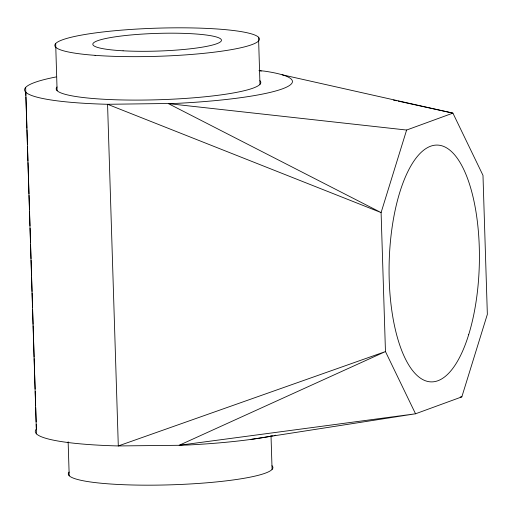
<?xml version="1.0" encoding="UTF-8"?>
<svg xmlns="http://www.w3.org/2000/svg" width="513" height="513" viewBox="0 0 513 513"><rect width="100%" height="100%" fill="white"/><g stroke="black" fill="none" stroke-linecap="round" stroke-linejoin="round"><path stroke-width="0.77" d="M398.165 101.106L452.915 113.123L406.61 130.046L381.095 212.587L385.462 351.565L415.53 413.792L461.835 396.87L487.35 314.334L482.983 175.356L452.915 113.123L282.131 74.763M251.062 439.397L415.53 413.792L179.146 445.29L118.298 445.944A134.021 18.423 -1.8 0 1 36.385 429.067L36.237 424.264M460.238 396.998L461.835 396.87M259.655 70.627L264.567 71.147A134.021 18.423 -1.8 0 1 176.331 103.389L107.563 104.286A134.021 18.423 -1.8 0 1 56.109 76.95M406.61 130.046L168.405 103.639L381.095 212.587L107.563 104.286L118.298 445.944L385.462 351.565L179.146 445.29L187.065 445.04A134.021 18.423 -1.8 0 0 273.031 435.781M258.95 70.55L261.297 71.063M393.477 100.08L396.6 100.766M258.539 37.244L259.976 84.344M271.005 435.473L272.076 469.427M55.673 43.573L57.103 90.673M68.139 441.802L69.204 475.756M25.65 87.409L25.9 95.412M25.951 97.015L26.432 112.212M26.477 113.815L26.933 128.218M26.984 129.815L27.433 144.217M27.51 146.622L27.965 161.024M28.016 162.621L28.465 177.023M28.516 178.627L28.997 193.831M29.042 195.427L29.497 209.83M29.549 211.433L29.998 225.835M30.075 228.234L30.53 242.636M30.581 244.233L31.03 258.635M31.081 260.238L31.556 275.443M31.607 277.039L32.062 291.442M32.114 293.045L32.563 307.447M32.64 309.846L33.095 324.248M33.146 325.851L33.595 340.254M33.646 341.85L34.121 357.054M34.172 358.651L34.627 373.054M34.679 374.657L35.128 389.059M35.205 391.457L35.66 405.86M35.705 407.463L36.16 421.866M25.74 92.218L36.474 433.87M272.005 465.759A102.356 14.069 -1.8 0 1 170.867 484.823A102.356 14.069 -1.8 0 1 69.14 472.082M275.725 435.223A134.021 18.423 -1.8 0 1 274.391 435.505M259.905 80.676A102.356 14.069 -1.8 0 1 158.767 99.74A102.356 14.069 -1.8 0 1 57.033 86.998M123.069 50.8A64.343 8.843 -1.8 0 0 221.411 40.565A64.343 8.843 -1.8 0 0 126.935 35.365A64.343 8.843 -1.8 0 0 123.069 50.8M95.065 55.346A102.356 14.069 -1.8 0 0 258.61 40.918A102.356 14.069 -1.8 0 0 117.746 30.466A102.356 14.069 -1.8 0 0 95.065 55.346M468.664 334.745A118.445 45.086 -88.5 0 0 442.315 145.936A118.445 45.086 -88.5 0 0 391.688 309.698A118.445 45.086 -88.5 0 0 468.664 334.745"/></g></svg>
